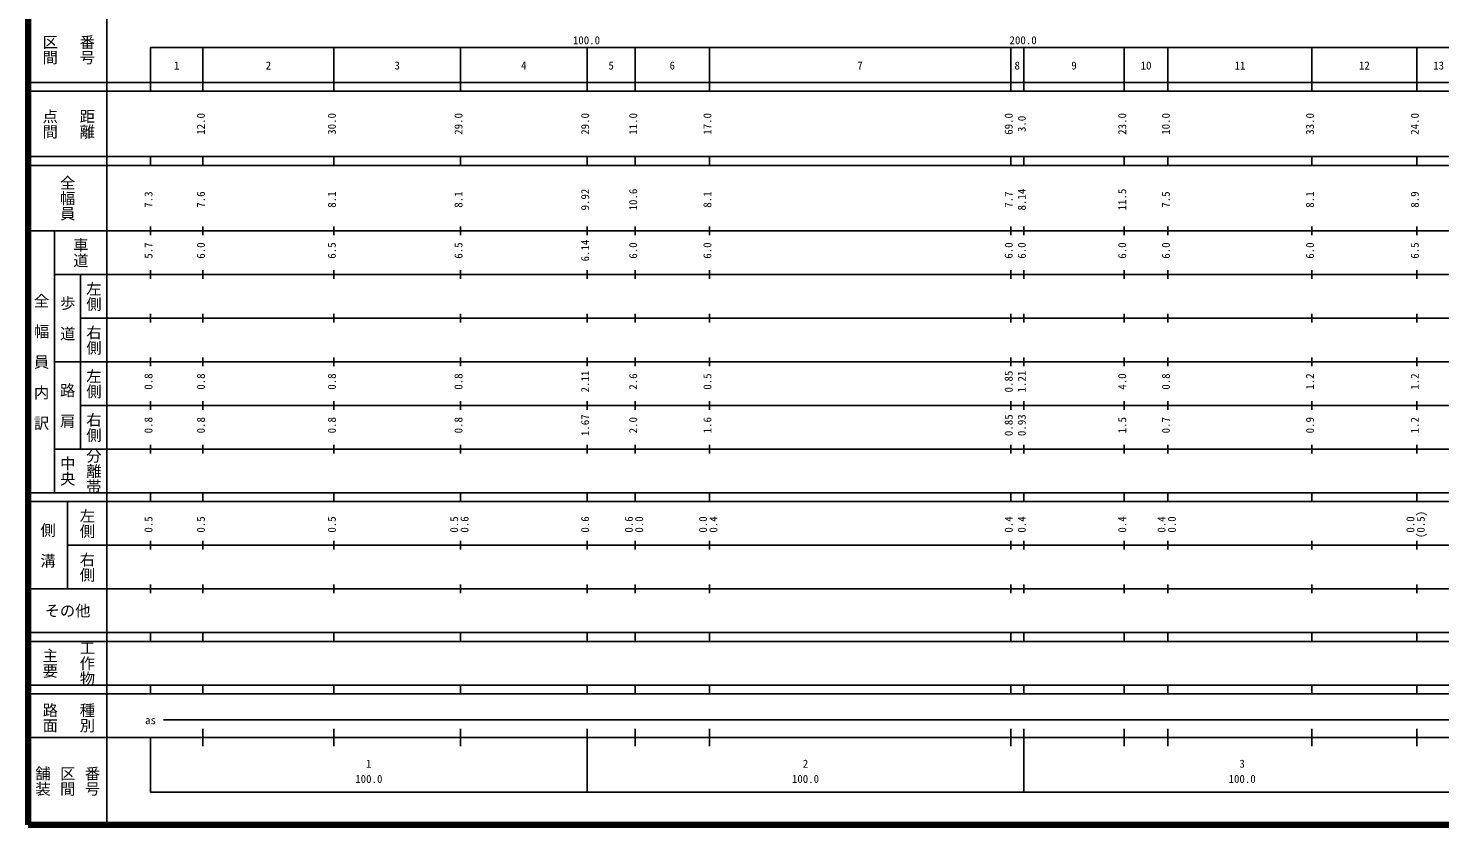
# Model space of a CAD drawing. Units: millimetres on the paper, enlarged 1000 times. Extents: x 40000 to 680000, y 20000 to 380000.
# Drawn here: x 40000 to 363266, y 20000 to 202409 of the extents above; entities that cross this region are included whole.
import ezdxf
from ezdxf.enums import TextEntityAlignment as Align

# ---------------------------------------------------------------- set-up
doc = ezdxf.new("R2010")
doc.units = ezdxf.units.MM
doc.header["$LTSCALE"] = 1000
doc.layers.add('M-TTL', color=2, linetype='Continuous', lineweight=140)
doc.layers.add('M-TTL-BAND', color=7, linetype='Continuous', lineweight=25)
doc.styles.add('@ＭＳ ゴシック', font='')
doc.styles.add('ＭＳ ゴシック', font='')
doc.styles.get('@ＭＳ ゴシック').set_extended_font_data('@MS Gothic')
doc.styles.get('ＭＳ ゴシック').set_extended_font_data('MS Gothic')

msp = doc.modelspace()

# ---------------------------------------------------------------- linework, layer by layer
at = {"layer": 'M-TTL'}
for p, q in [((40000, 380000), (40000, 20000)), ((40000, 20000), (680000, 20000))]:
    msp.add_line(p, q, dxfattribs=at)
at = {"layer": 'M-TTL-BAND'}
for p, q in [((58000, 370000), (58000, 20000)), ((68000, 198000), (579000, 198000)), ((68000, 198000), (68000, 188000)), ((80000, 188000), (80000, 198000)), ((110000, 188000), (110000, 198000)), ((139000, 188000), (139000, 198000)), ((168000, 188000), (168000, 198000)), ((179000, 188000), (179000, 198000)), ((196000, 188000), (196000, 198000)), ((265000, 188000), (265000, 198000)), ((268000, 188000), (268000, 198000)), ((291000, 188000), (291000, 198000)), ((301000, 188000), (301000, 198000)), ((334000, 188000), (334000, 198000)), ((358000, 188000), (358000, 198000)), ((40000, 190000), (579000, 190000)), ((40000, 188000), (579000, 188000)), ((40000, 173000), (579000, 173000)), ((68000, 171000), (68000, 173000)), ((80000, 171000), (80000, 173000)), ((110000, 171000), (110000, 173000)), ((139000, 171000), (139000, 173000)), ((168000, 171000), (168000, 173000)), ((179000, 171000), (179000, 173000)), ((196000, 171000), (196000, 173000)), ((265000, 171000), (265000, 173000)), ((268000, 171000), (268000, 173000)), ((291000, 171000), (291000, 173000)), ((301000, 171000), (301000, 173000)), ((334000, 171000), (334000, 173000)), ((358000, 171000), (358000, 173000)), ((40000, 171000), (579000, 171000)), ((40000, 156000), (579000, 156000)), ((46000, 96000), (46000, 156000)), ((68000, 155000), (68000, 157000)), ((80000, 155000), (80000, 157000)), ((110000, 155000), (110000, 157000)), ((139000, 155000), (139000, 157000)), ((168000, 155000), (168000, 157000)), ((179000, 155000), (179000, 157000)), ((196000, 155000), (196000, 157000)), ((265000, 155000), (265000, 157000)), ((268000, 155000), (268000, 157000)), ((291000, 155000), (291000, 157000)), ((301000, 155000), (301000, 157000)), ((334000, 155000), (334000, 157000)), ((358000, 155000), (358000, 157000)), ((46000, 146000), (579000, 146000)), ((52000, 146000), (52000, 106000)), ((68000, 145000), (68000, 147000)), ((80000, 145000), (80000, 147000)), ((110000, 145000), (110000, 147000)), ((139000, 145000), (139000, 147000)), ((168000, 145000), (168000, 147000)), ((179000, 145000), (179000, 147000)), ((196000, 145000), (196000, 147000)), ((265000, 145000), (265000, 147000)), ((268000, 145000), (268000, 147000)), ((291000, 145000), (291000, 147000)), ((301000, 145000), (301000, 147000)), ((334000, 145000), (334000, 147000)), ((358000, 145000), (358000, 147000)), ((52000, 136000), (579000, 136000)), ((68000, 135000), (68000, 137000)), ((80000, 135000), (80000, 137000)), ((110000, 135000), (110000, 137000)), ((139000, 135000), (139000, 137000)), ((168000, 135000), (168000, 137000)), ((179000, 135000), (179000, 137000)), ((196000, 135000), (196000, 137000)), ((265000, 135000), (265000, 137000)), ((268000, 135000), (268000, 137000)), ((291000, 135000), (291000, 137000)), ((301000, 135000), (301000, 137000)), ((334000, 135000), (334000, 137000)), ((358000, 135000), (358000, 137000)), ((68000, 125000), (68000, 127000)), ((80000, 125000), (80000, 127000)), ((110000, 125000), (110000, 127000)), ((139000, 125000), (139000, 127000)), ((168000, 125000), (168000, 127000)), ((179000, 125000), (179000, 127000)), ((196000, 125000), (196000, 127000)), ((265000, 125000), (265000, 127000)), ((268000, 125000), (268000, 127000)), ((291000, 125000), (291000, 127000)), ((301000, 125000), (301000, 127000)), ((334000, 125000), (334000, 127000)), ((358000, 125000), (358000, 127000)), ((46000, 126000), (579000, 126000)), ((68000, 115000), (68000, 117000)), ((80000, 115000), (80000, 117000)), ((110000, 115000), (110000, 117000)), ((139000, 115000), (139000, 117000)), ((168000, 115000), (168000, 117000)), ((179000, 115000), (179000, 117000)), ((196000, 115000), (196000, 117000)), ((265000, 115000), (265000, 117000)), ((268000, 115000), (268000, 117000)), ((291000, 115000), (291000, 117000)), ((301000, 115000), (301000, 117000)), ((334000, 115000), (334000, 117000)), ((358000, 115000), (358000, 117000)), ((52000, 116000), (579000, 116000)), ((68000, 105000), (68000, 107000)), ((80000, 105000), (80000, 107000)), ((110000, 105000), (110000, 107000)), ((139000, 105000), (139000, 107000)), ((168000, 105000), (168000, 107000)), ((179000, 105000), (179000, 107000)), ((196000, 105000), (196000, 107000)), ((265000, 105000), (265000, 107000)), ((268000, 105000), (268000, 107000)), ((291000, 105000), (291000, 107000)), ((301000, 105000), (301000, 107000)), ((334000, 105000), (334000, 107000)), ((358000, 105000), (358000, 107000)), ((46000, 106000), (579000, 106000)), ((40000, 96000), (579000, 96000)), ((40000, 94000), (579000, 94000)), ((49000, 94000), (49000, 74000)), ((68000, 94000), (68000, 96000)), ((80000, 94000), (80000, 96000)), ((110000, 94000), (110000, 96000)), ((139000, 94000), (139000, 96000)), ((168000, 94000), (168000, 96000)), ((179000, 94000), (179000, 96000)), ((196000, 94000), (196000, 96000)), ((265000, 94000), (265000, 96000)), ((268000, 94000), (268000, 96000)), ((291000, 94000), (291000, 96000)), ((301000, 94000), (301000, 96000)), ((334000, 94000), (334000, 96000)), ((358000, 94000), (358000, 96000)), ((68000, 83000), (68000, 85000)), ((80000, 83000), (80000, 85000)), ((110000, 83000), (110000, 85000)), ((139000, 83000), (139000, 85000)), ((168000, 83000), (168000, 85000)), ((179000, 83000), (179000, 85000)), ((196000, 83000), (196000, 85000)), ((265000, 83000), (265000, 85000)), ((268000, 83000), (268000, 85000)), ((291000, 83000), (291000, 85000)), ((301000, 83000), (301000, 85000)), ((334000, 83000), (334000, 85000)), ((358000, 83000), (358000, 85000)), ((49000, 84000), (579000, 84000)), ((68000, 73000), (68000, 75000)), ((80000, 73000), (80000, 75000)), ((110000, 73000), (110000, 75000)), ((139000, 73000), (139000, 75000)), ((168000, 73000), (168000, 75000)), ((179000, 73000), (179000, 75000)), ((196000, 73000), (196000, 75000)), ((265000, 73000), (265000, 75000)), ((268000, 73000), (268000, 75000)), ((291000, 73000), (291000, 75000)), ((301000, 73000), (301000, 75000)), ((334000, 73000), (334000, 75000)), ((358000, 73000), (358000, 75000)), ((40000, 74000), (579000, 74000)), ((40000, 64000), (579000, 64000)), ((40000, 62000), (579000, 62000)), ((68000, 62000), (68000, 64000)), ((80000, 62000), (80000, 64000)), ((110000, 62000), (110000, 64000)), ((139000, 62000), (139000, 64000)), ((168000, 62000), (168000, 64000)), ((179000, 62000), (179000, 64000)), ((196000, 62000), (196000, 64000)), ((265000, 62000), (265000, 64000)), ((268000, 62000), (268000, 64000)), ((291000, 62000), (291000, 64000)), ((301000, 62000), (301000, 64000)), ((334000, 62000), (334000, 64000)), ((358000, 62000), (358000, 64000)), ((40000, 52000), (579000, 52000)), ((68000, 50000), (68000, 52000)), ((80000, 50000), (80000, 52000)), ((110000, 50000), (110000, 52000)), ((139000, 50000), (139000, 52000)), ((168000, 50000), (168000, 52000)), ((179000, 50000), (179000, 52000)), ((196000, 50000), (196000, 52000)), ((265000, 50000), (265000, 52000)), ((268000, 50000), (268000, 52000)), ((291000, 50000), (291000, 52000)), ((301000, 50000), (301000, 52000)), ((334000, 50000), (334000, 52000)), ((358000, 50000), (358000, 52000)), ((40000, 50000), (579000, 50000)), ((71000, 44000), (549000, 44000)), ((40000, 40000), (579000, 40000)), ((68000, 40000), (68000, 27500)), ((80000, 38000), (80000, 42000)), ((110000, 38000), (110000, 42000)), ((139000, 38000), (139000, 42000)), ((168000, 27500), (168000, 42000)), ((179000, 38000), (179000, 42000)), ((196000, 38000), (196000, 42000)), ((265000, 38000), (265000, 42000)), ((268000, 27500), (268000, 42000)), ((291000, 38000), (291000, 42000)), ((301000, 38000), (301000, 42000)), ((334000, 38000), (334000, 42000)), ((358000, 38000), (358000, 42000)), ((68000, 27500), (579000, 27500))]:
    msp.add_line(p, q, dxfattribs=at)

# ---------------------------------------------------------------- texts
at = {"layer": 'M-TTL-BAND', "style": '@ＭＳ ゴシック'}
for s, p in [('区間', (45000, 197500)), ('番号', (53500, 197500)), ('点間', (45000, 180500)), ('距離', (53500, 180500)), ('全幅員', (49000, 163500)), ('車道', (52000, 151000)), ('左側', (55000, 141000)), ('全\u3000幅\u3000員\u3000内\u3000訳', (43000, 126000)), ('歩\u3000道', (49000, 136000)), ('右側', (55000, 131000)), ('左側', (55000, 121000)), ('路\u3000肩', (49000, 116000)), ('右側', (55000, 111000)), ('中央', (49000, 101000)), ('分離帯', (55000, 101000)), ('左側', (53500, 89000)), ('側\u3000溝', (44500, 84000)), ('右側', (53500, 79000)), ('工作物', (53500, 57000)), ('主要', (45000, 57000)), ('路面', (45000, 44500)), ('種別', (53500, 44500)), ('舗装', (43333, 30000)), ('区間', (49000, 30000)), ('番号', (54667, 30000))]:
    msp.add_text(s, height=2566, rotation=270, dxfattribs=at).set_placement(p, align=Align.MIDDLE_CENTER)
at = {"layer": 'M-TTL-BAND', "style": 'ＭＳ ゴシック'}
for s, p in [('100.0', (167844, 198195)), ('200.0', (267844, 198195)), ('1', (74000, 192405)), ('2', (95000, 192405)), ('3', (124500, 192405)), ('4', (153500, 192405)), ('5', (173500, 192405)), ('6', (187500, 192405)), ('7', (230500, 192405)), ('8', (266500, 192405)), ('9', (279500, 192405)), ('10', (296000, 192405)), ('11', (317500, 192405)), ('12', (346000, 192405)), ('13', (363000, 192405)), ('as', (68000, 42500)), ('1', (118000, 32523)), ('2', (218000, 32523)), ('3', (318000, 32523)), ('100.0', (118000, 29033)), ('100.0', (218000, 29033)), ('100.0', (318000, 29033))]:
    msp.add_text(s, height=1833, dxfattribs=at).set_placement(p, align=Align.BOTTOM_CENTER)
for s, p in [('12.0', (81000, 180500)), ('30.0', (111000, 180500)), ('29.0', (140000, 180500)), ('29.0', (169000, 180500)), ('11.0', (180000, 180500)), ('17.0', (197000, 180500)), ('69.0', (266000, 180500)), ('3.0', (269000, 180500)), ('23.0', (292000, 180500)), ('10.0', (302000, 180500)), ('33.0', (335000, 180500)), ('24.0', (359000, 180500)), ('7.3', (69000, 163174)), ('7.6', (81000, 163174)), ('8.1', (111000, 163174)), ('8.1', (140000, 163174)), ('9.92', (169000, 163174)), ('10.6', (180000, 163174)), ('8.1', (197000, 163174)), ('7.7', (266000, 163174)), ('8.14', (269000, 163174)), ('11.5', (292000, 163174)), ('7.5', (302000, 163174)), ('8.1', (335000, 163174)), ('8.9', (359000, 163174)), ('5.7', (69000, 151500)), ('6.0', (81000, 151500)), ('6.5', (111000, 151500)), ('6.5', (140000, 151500)), ('6.14', (169000, 151500)), ('6.0', (180000, 151500)), ('6.0', (197000, 151500)), ('6.0', (266000, 151500)), ('6.0', (269000, 151500)), ('6.0', (292000, 151500)), ('6.0', (302000, 151500)), ('6.0', (335000, 151500)), ('6.5', (359000, 151500)), ('0.8', (69000, 121500)), ('0.8', (81000, 121500)), ('0.8', (111000, 121500)), ('0.8', (140000, 121500)), ('2.11', (169000, 121500)), ('2.6', (180000, 121500)), ('0.5', (197000, 121500)), ('0.85', (266000, 121500)), ('1.21', (269000, 121500)), ('4.0', (292000, 121500)), ('0.8', (302000, 121500)), ('1.2', (335000, 121500)), ('1.2', (359000, 121500)), ('0.8', (69000, 111500)), ('0.8', (81000, 111500)), ('0.8', (111000, 111500)), ('0.8', (140000, 111500)), ('1.67', (169000, 111500)), ('2.0', (180000, 111500)), ('1.6', (197000, 111500)), ('0.85', (266000, 111500)), ('0.93', (269000, 111500)), ('1.5', (292000, 111500)), ('0.7', (302000, 111500)), ('0.9', (335000, 111500)), ('1.2', (359000, 111500)), ('0.4', (198370, 88764)), ('0.4', (266000, 88764)), ('0.4', (269000, 88764)), ('0.4', (292000, 88764)), ('0.4', (301000, 88764)), ('(0.5)', (360370, 88764)), ('0.5', (69000, 88764)), ('0.5', (81000, 88764)), ('0.5', (111000, 88764)), ('0.5', (139000, 88764)), ('0.6', (141370, 88764)), ('0.6', (169000, 88764)), ('0.6', (179000, 88764)), ('0.0', (181370, 88764)), ('0.0', (196000, 88764)), ('0.0', (303370, 88764)), ('0.0', (358000, 88764))]:
    msp.add_text(s, height=1833, rotation=90, dxfattribs=at).set_placement(p, align=Align.BOTTOM_CENTER)
msp.add_text('その他', height=2566, dxfattribs=at).set_placement((49000, 69000), align=Align.MIDDLE_CENTER)

doc.saveas('drawing.dxf')
